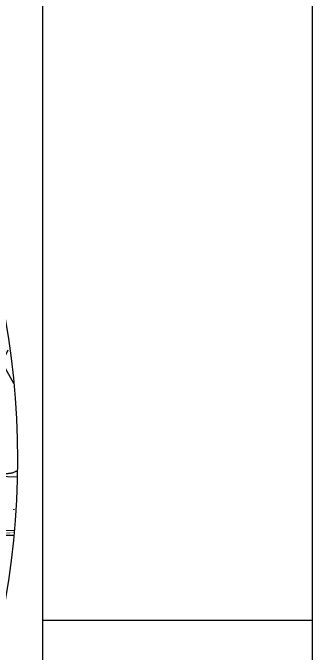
# Model space of a CAD drawing. Header units: metres. Extents: x 297 to 3998, y 336 to 1712.
# Drawn here: x 3809.8 to 3998, y 887.4 to 1290.3 of the extents above; entities that cross this region are included whole.
import ezdxf

# ---------------------------------------------------------------- set-up
doc = ezdxf.new("R2010")
doc.units = ezdxf.units.M
doc.header["$MEASUREMENT"] = 0

msp = doc.modelspace()

# ---------------------------------------------------------------- hatches: boundary and pattern name
at = {"linetype": 'Continuous'}
for points in [[(3770.308, 1007.619), (3770.303, 1007.314), (3812.768, 1005.594)], [(3809.807, 978.184), (3809.797, 977.574), (3811.028, 978.164)], [(3809.797, 977.574), (3811.028, 978.164), (3811.018, 977.554)], [(3810.644, 963.164), (3805.688, 962.687), (3805.698, 963.297)]]:
    msp.add_hatch(color=0, dxfattribs=at).paths.add_polyline_path(points)

# ---------------------------------------------------------------- linework, layer by layer
at = {"color": 7}
for p, q in [((3828.372, 1485.699), (3828.372, 499.936)), ((3828.372, 908.081), (3998.036, 908.081))]:
    msp.add_line(p, q, dxfattribs=at)
at = {"color": 1}
msp.add_line((3628.87, 961.589), (3810.495, 961.589), dxfattribs=at)
at = {"color": 7}
msp.add_lwpolyline([(3998.036, 499.936), (2798.366, 499.936), (2798.366, 1561.819), (3998.036, 1561.819)], close=True, dxfattribs=at)
at = {"color": 0, "linetype": 'Continuous'}
for points in [[(3810.493, 1057.153), (3810.493, 1057.153), (3803.07, 1070.259), (3806.77, 1078.316)], [(3801.229, 1001.112), (3802.648, 1000.784), (3803.053, 1000.675), (3803.458, 1000.567), (3803.967, 1000.559), (3804.372, 1000.45), (3804.88, 1000.442), (3805.389, 1000.434), (3805.897, 1000.425), (3806.306, 1000.521), (3806.814, 1000.512), (3807.325, 1000.606), (3807.833, 1000.597), (3808.242, 1000.692), (3808.752, 1000.786), (3809.16, 1000.881), (3809.569, 1000.976), (3809.977, 1001.071), (3811.411, 1001.658)], [(3812.938, 1001.735), (3812.938, 1001.735), (3812.431, 1001.845), (3811.921, 1001.751), (3811.411, 1001.658)], [(3793.566, 999.101), (3812.66, 998.285)], [(3810.75, 964.319), (3614.457, 970.285), (3605.373, 962.193)]]:
    msp.add_lwpolyline(points, dxfattribs=at)
at = {"color": 1, "linetype": 'ByBlock'}
msp.add_circle((3312.782, 1009.358), 500, dxfattribs=at)

doc.saveas('drawing.dxf')
